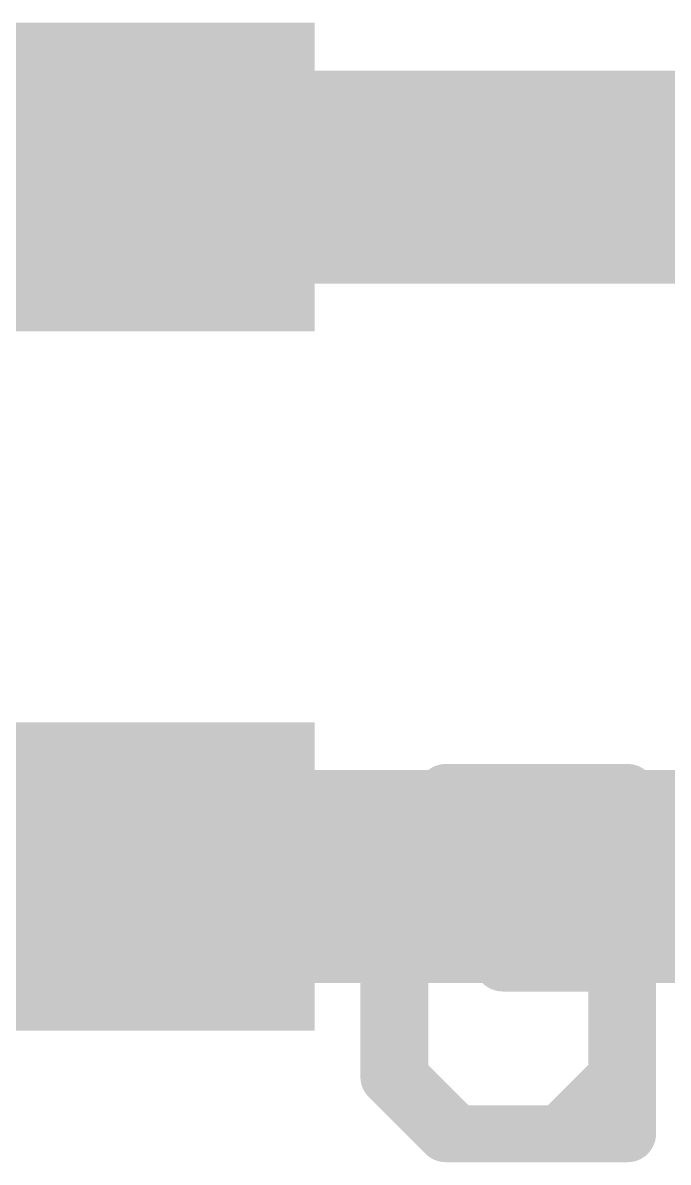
# Model space of a CAD drawing. Extents: x -36 to 72, y -18 to 26.
# Drawn here: x 12.391 to 14.696, y 8.179 to 12.252 of the extents above; entities that cross this region are included whole.
import ezdxf

# ---------------------------------------------------------------- set-up
doc = ezdxf.new("R2010")
doc.units = 0
for name, color, linetype in [('1', 12, 'CONTINUOUS'), ('21', 41, 'CONTINUOUS'), ('22', 40, 'CONTINUOUS'), ('29', 253, 'CONTINUOUS'), ('31', 253, 'CONTINUOUS')]:
    doc.layers.add(name, color=color, linetype=linetype)

# ---------------------------------------------------------------- blocks, each defined once
blk = doc.blocks.new('RECT')
blk.add_solid([(-0.5, -0.5), (0.5, -0.5), (-0.5, 0.5), (0.5, 0.5)])

msp = doc.modelspace()

# ---------------------------------------------------------------- linework, layer by layer
at = {"layer": '1', "const_width": 0.762}
for points in [[(11.832, 11.7), (16.24, 11.7)], [(11.832, 9.2), (14.93, 9.2)], [(14.93, 9.2), (15.24, 8.89)]]:
    msp.add_lwpolyline(points, dxfattribs=at)
at = {"layer": '1', "const_width": 0.381}
msp.add_lwpolyline([(15.0647, 9.3347, 1), (14.7953, 9.0653)], format="xyb", dxfattribs=at)
at = {"layer": '21', "const_width": 0.2032}
for points in [[(13.9018, 9.5006), (13.6984, 9.2973)], [(14.3085, 9.5006), (13.9018, 9.5006)], [(14.5119, 9.2973), (14.3085, 9.5006)], [(13.6984, 9.2973), (13.6984, 8.4838)], [(14.5119, 8.8905), (14.1052, 8.8905)], [(14.5119, 8.4838), (14.5119, 8.8905)], [(13.6984, 8.4838), (13.9018, 8.2804)], [(14.3085, 8.2804), (14.5119, 8.4838)], [(13.9018, 8.2804), (14.3085, 8.2804)]]:
    msp.add_lwpolyline(points, dxfattribs=at)
at = {"layer": '21', "const_width": 0.1016}
for points in [[(13.9018, 9.5514, 1), (13.9018, 9.4498)], [(13.9377, 9.4647, 1), (13.8659, 9.5366)], [(14.3445, 9.5366, 1), (14.2726, 9.4647)], [(14.3085, 9.4498, 1), (14.3085, 9.5514)], [(13.7492, 9.2973, 1), (13.6476, 9.2973)], [(13.6625, 9.3332, 1), (13.7343, 9.2613)], [(14.476, 9.2613, 1), (14.5478, 9.3332)], [(14.1052, 8.9413, 1), (14.1052, 8.8397)], [(14.5627, 8.8905, 1), (14.4611, 8.8905)], [(14.5119, 8.8397, 1), (14.5119, 8.9413)], [(13.7343, 8.5197, 1), (13.6625, 8.4479)], [(14.5478, 8.4479, 1), (14.476, 8.5197)], [(13.6476, 8.4838, 1), (13.7492, 8.4838)], [(14.4611, 8.4838, 1), (14.5627, 8.4838)], [(13.9018, 8.3312, 1), (13.9018, 8.2296)], [(13.8659, 8.2445, 1), (13.9377, 8.3163)], [(14.2726, 8.3163, 1), (14.3445, 8.2445)], [(14.3085, 8.2296, 1), (14.3085, 8.3312)]]:
    msp.add_lwpolyline(points, format="xyb", dxfattribs=at)
at = {"layer": '22', "const_width": 0.2032}
for points in [[(13.7375, 9.2973), (13.9408, 9.5006)], [(13.9408, 9.5006), (14.551, 9.5006)], [(14.551, 9.5006), (14.551, 8.2804)], [(13.7375, 8.4838), (13.7375, 9.2973)], [(13.9408, 8.2804), (13.7375, 8.4838)], [(14.551, 8.2804), (13.9408, 8.2804)]]:
    msp.add_lwpolyline(points, dxfattribs=at)
at = {"layer": '22', "const_width": 0.1016}
for points in [[(13.9408, 9.5514, 1), (13.9408, 9.4498)], [(13.9768, 9.4647, 1), (13.9049, 9.5366)], [(14.6018, 9.5006, 1), (14.5001, 9.5006)], [(14.551, 9.4498, 1), (14.551, 9.5514)], [(13.7015, 9.3332, 1), (13.7734, 9.2613)], [(13.7883, 9.2973, 1), (13.6867, 9.2973)], [(13.7734, 8.5197, 1), (13.7015, 8.4479)], [(13.6867, 8.4838, 1), (13.7883, 8.4838)], [(13.9408, 8.3312, 1), (13.9408, 8.2296)], [(13.9049, 8.2445, 1), (13.9768, 8.3163)], [(14.551, 8.2296, 1), (14.551, 8.3312)], [(14.5001, 8.2804, 1), (14.6018, 8.2804)]]:
    msp.add_lwpolyline(points, format="xyb", dxfattribs=at)

# ---------------------------------------------------------------- block references
at = {"layer": '1', "xscale": 3, "yscale": 0.9}
for p in [(11.832, 11.7), (11.832, 9.2)]:
    msp.add_blockref('RECT', p, dxfattribs=at)
at = {"layer": '29', "xscale": 3.2032, "yscale": 1.1032}
for p in [(11.832, 11.7), (11.832, 9.2)]:
    msp.add_blockref('RECT', p, dxfattribs=at)
at = {"layer": '31', "xscale": 3, "yscale": 0.9}
for p in [(11.832, 11.7), (11.832, 9.2)]:
    msp.add_blockref('RECT', p, dxfattribs=at)

doc.saveas('drawing.dxf')
